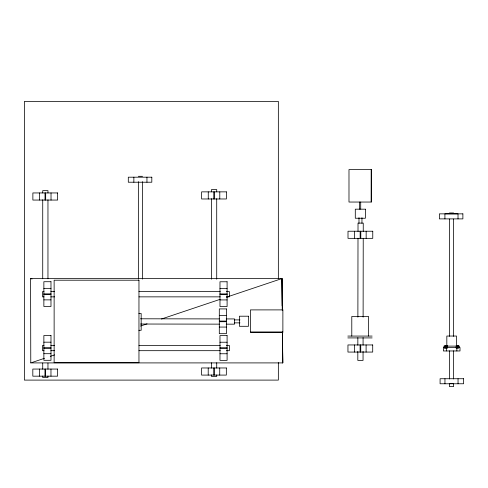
<?xml version="1.0" encoding="UTF-8"?>
<svg xmlns="http://www.w3.org/2000/svg" width="488" height="488" viewBox="0 0 488 488"><rect width="100%" height="100%" fill="white"/><g stroke="black" fill="none" stroke-linecap="round" stroke-linejoin="round"><path stroke-width="0.73" d="M357.826 351.293L357.814 360.394L363.048 360.394L363.06 351.293M357.838 345.223L357.85 337.641M357.881 317.163L357.997 238.272M358.009 231.446L358.021 223.107L363.255 223.107L363.243 231.446M363.072 345.223L363.078 337.641M363.115 317.163L363.231 238.272M44.481 358.302L30.756 362.907L282.765 362.907L282.515 331.736M50.258 356.362L54.589 354.904M140.532 326.051L147.034 323.867M161.479 319.018L219.972 299.376M226.475 297.192L282.082 278.526L282.345 310.453M30.774 362.907L30.585 278.526L282.082 278.526L282.29 310.453M371.27 169.586L348.987 169.586L348.987 202.044L371.27 202.044L371.27 169.586L371.228 202.044M138.36 176.308L142.526 176.308M449.43 212.975L453.596 212.975M43.865 288.353L50.984 288.353M219.978 288.408L227.097 288.408M44.024 291.623L42.505 291.623L42.505 296.856L44.024 296.856M50.862 291.623L54.656 291.623M138.982 291.623L220.271 291.623M226.347 291.623L229.384 291.623L229.384 296.856L226.347 296.856M43.865 293.868L50.984 293.868M219.978 293.922L227.097 293.922M43.865 294.514L50.984 294.514M219.978 294.569L227.097 294.569M50.862 296.856L54.656 296.856M138.982 296.856L220.271 296.856M43.865 299.87L50.984 299.87M219.978 299.925L227.097 299.925M138.909 313.497L141.172 313.497L141.172 330.297L138.909 330.297M219.301 315.553L226.42 315.553M234.38 319.896L239.974 319.896M219.301 321.067L226.42 321.067M219.301 321.714L226.42 321.714M234.38 322.867L239.974 322.867M219.301 327.07L226.42 327.07M250.423 332.139L282.875 332.139M347.822 336.073L372.13 336.073M347.828 337.916L372.124 337.916M43.865 342.18L50.984 342.18M219.978 342.234L227.097 342.234M44.03 345.449L42.511 345.449L42.511 350.683L44.03 350.683M50.862 345.449L54.662 345.449M138.988 345.449L220.271 345.449M226.353 345.449L229.391 345.449L229.391 350.683L226.353 350.683M444.733 347.499L443.366 347.499L443.366 350.97L460.001 350.97L460.001 347.499L458.97 347.499M446.465 347.499L456.86 347.499M43.865 347.694L50.984 347.694M219.978 347.749L227.097 347.749M43.865 348.347L50.984 348.347M219.978 348.401L227.097 348.401M50.862 350.683L54.662 350.683M138.988 350.683L220.271 350.683M43.865 353.696L50.984 353.696M219.978 353.757L227.097 353.757M449.399 383.361L453.565 383.361M140.483 318.792L219.368 318.908M226.194 318.92L234.539 318.932L234.539 324.166L226.194 324.154M140.483 324.026L219.368 324.142M30.598 278.526L32.043 279.008M281.863 278.526L282.156 305.891M459.434 347.499L459.434 346.108L443.94 346.108L443.94 347.499M458.019 218.892L458.019 213.835L444.91 213.835L444.928 218.892M458.043 378.731L458.043 383.781M457.5 345.76L457.5 346.108M456.86 348.194L456.86 350.97M456.548 346.065L456.548 336.037L446.825 336.037L446.825 346.065M453.596 219.063L453.596 336.336M453.596 350.805L453.596 378.981M453.596 383.55L453.596 386.594L449.43 386.594L449.43 383.55M449.43 219.063L449.43 336.336M449.43 350.805L449.43 378.981M446.465 348.194L446.465 350.97M445.959 345.76L445.959 346.108M444.952 378.731L444.952 383.781M368.586 336.073L368.586 316.474L351.787 316.474L351.787 336.073M366.159 231.227L366.159 238.345M366.098 344.949L366.098 352.068M361.956 217.666L361.956 223.26M360.803 231.227L360.803 238.345M360.705 202.044L360.705 209.187M360.748 344.949L360.748 352.068M360.15 231.227L360.15 238.345M360.095 344.949L360.095 352.068M359.552 202.044L359.552 209.187M358.985 217.666L358.985 223.26M354.636 231.227L354.636 238.345M354.581 344.949L354.581 352.068M278.349 278.825L278.349 101.406L24.4 101.406L24.4 380.103L278.349 380.103L278.349 362.59M219.783 191.863L219.783 198.976M219.728 367.97L219.728 375.089M216.715 191.851L216.715 189.57L211.481 189.57L211.481 191.851M216.715 198.683L216.715 279.209M216.715 362.779L216.715 368.092M216.715 374.93L216.715 376.449L211.481 376.449L211.481 374.93M214.433 191.863L214.433 198.976M214.372 367.97L214.372 375.089M213.781 191.863L213.781 198.976M213.726 367.97L213.726 375.089M211.481 198.683L211.481 279.209M211.481 362.779L211.481 368.092M208.266 191.863L208.266 198.976M208.211 367.97L208.211 375.089M146.949 177.174L146.949 182.225M142.526 181.64L142.526 279.112M138.36 181.64L138.36 279.112M133.858 177.174L133.858 182.225M51.027 192.943L51.027 200.062M50.972 369.056L50.972 376.175M47.958 192.931L47.958 190.649L42.724 190.649L42.724 192.931M47.958 199.769L47.958 278.776M47.958 363.096L47.958 369.178M47.958 376.01L47.958 377.529L42.724 377.529L42.724 376.01M45.671 192.943L45.671 200.062M45.616 369.056L45.616 376.175M45.024 192.943L45.024 200.062M44.969 369.056L44.969 376.175M42.724 199.769L42.724 278.776M42.724 363.096L42.724 369.178M39.51 192.943L39.51 200.062M39.455 369.056L39.455 376.175M445.276 347.005C445.91 348.993 446.825 345.602 445.276 347.005M456.89 346.828C457.524 348.816 458.433 345.425 456.89 346.828M282.765 362.907L282.424 331.736L282.765 362.907M151.811 177.193L128.301 177.193L128.301 182.225L151.811 182.225L151.811 177.193M226.395 191.863L201.629 191.863L201.629 198.976L226.395 198.976L226.395 191.863M57.639 192.943L32.873 192.943L32.873 200.062L57.639 200.062L57.639 192.943M365.384 209.181L355.295 209.181L355.295 218.246L365.384 218.246L365.384 209.181M462.88 213.854L439.371 213.854L439.371 218.892L462.88 218.892L462.88 213.854M372.765 231.227L348.005 231.227L348.005 238.345L372.765 238.345L372.765 231.227M138.958 280.21L54.131 280.21L54.131 362.724L138.958 362.724L138.958 280.21M50.984 281.716L43.865 281.716L43.865 306.476L50.984 306.476L50.984 281.716M227.097 281.771L219.978 281.771L219.978 306.537L227.097 306.537L227.097 281.771M226.42 308.916L219.301 308.916L219.301 333.676L226.42 333.676L226.42 308.916M282.875 309.898L250.423 309.898L250.423 332.182L282.875 332.182L282.875 309.898M248.465 316.206L239.401 316.206L239.401 326.295L248.465 326.295L248.465 316.206M50.984 335.543L43.865 335.543L43.865 360.309L50.984 360.309L50.984 335.543M227.097 335.604L219.978 335.604L219.978 360.364L227.097 360.364L227.097 335.604M372.71 344.949L347.95 344.949L347.95 352.068L372.71 352.068L372.71 344.949M447.191 345.76L444.562 345.76L444.562 348.432L447.191 348.432L447.191 345.76M458.567 345.76L456.188 345.76L456.188 348.225L458.567 348.225L458.567 345.76M226.34 367.97L201.575 367.97L201.575 375.089L226.34 375.089L226.34 367.97M57.578 369.056L32.818 369.056L32.818 376.175L57.578 376.175L57.578 369.056M463.6 378.731L440.091 378.731L440.091 383.763L463.6 383.763L463.6 378.731"/></g></svg>
